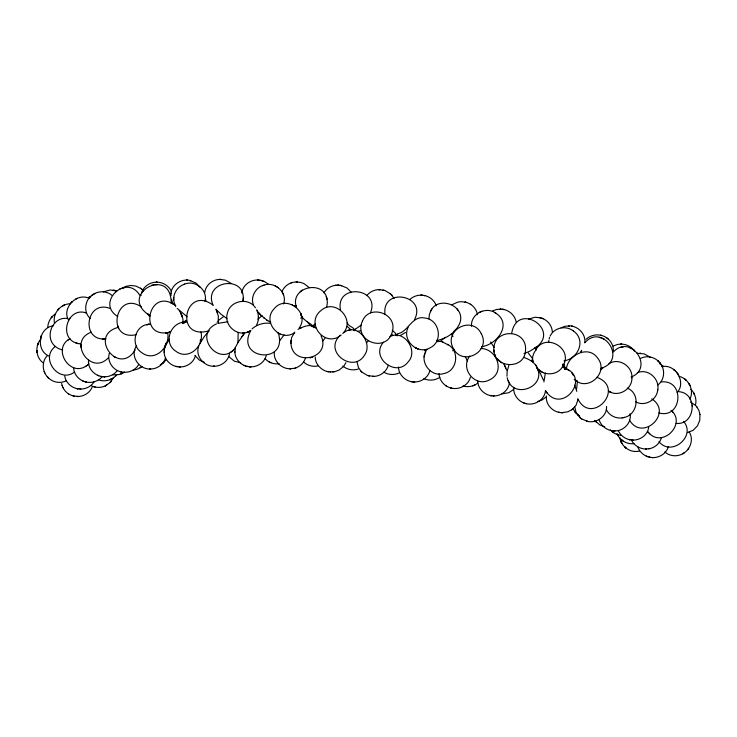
<?xml version="1.0" encoding="UTF-8"?>
<svg xmlns="http://www.w3.org/2000/svg" width="737" height="737" viewBox="0 0 737 737"><rect width="100%" height="100%" fill="white"/><g stroke="black" fill="none" stroke-linecap="round" stroke-linejoin="round"><path stroke-width="1.11" d="M200.943 331.843C204.554 346.114 188.525 361.019 175.673 351.125C162.324 342.18 171.095 320.899 186.636 322.087M175.627 306.27L173.969 301.986L173.72 299.148M173.729 298.439C173.803 292.386 177.995 286.757 183.559 284.51M173.711 300.226L173.739 297.407M427.073 349.356C418.192 360.301 430.095 377.574 443.481 373.659C457.53 371.301 460.192 350.416 447.405 344.326L448.16 344.879L441.804 341.572L436.903 341.323M695.59 404.373C696.76 399.961 695.028 393.014 690.901 389.348M256.421 325.247C259.157 320.558 258.963 314.515 256.669 309.697M321.01 335.694C332.037 359.103 291.216 367.634 290.931 342.447M290.958 341.535L291.714 337.325L294.818 332.129M428.906 318.854L429.376 314.441L431.071 310.415M258.392 317.067L258.401 316.505M290.903 343.534L290.986 340.402M312.921 325.846C314.846 325.653 311.161 326.169 313.354 325.561M108.201 357.97C90.559 376.266 67.15 340.918 91.37 332.157M167.76 333.225C170.044 347.339 154.706 362.641 141.67 352.599C129.905 345.1 134.862 324.777 149.123 324.243L146.7 324.851L150.062 323.976M258.309 319.72L258.365 317.767M493.864 350.084C492.758 327.698 528.226 328.306 525.444 351.171C524.099 369.992 494.159 368.343 493.864 350.084L494.048 352.019M81.042 347.376L81.079 346.289M81.079 345.865L81.125 344.64M576.583 389.035L577.366 382.052M195.379 355.879C193.26 364.032 183.835 368.684 175.94 366.4L176.935 366.621C169.952 365.405 163.983 359.011 164.13 351.779M164.204 350.315L165.162 346.224L168.57 340.245M170.901 295.021L170.883 295.482C170.21 285.283 181.468 277.831 190.8 280.677L189.805 280.456L195.968 283.036L200.335 287.522M170.975 293.556L170.993 293.086M88.551 360.052C87.381 369.173 95.985 377.233 104.866 376.791L103.853 376.782C108.864 377.077 113.913 374.838 117.091 370.969M164.111 352.24L164.222 349.854M234.919 352.212L235.333 347.928M274.357 351.789C273.068 361.093 281.856 369.384 290.94 368.776L289.807 368.758L294.21 368.334M513.818 387.266C512.86 394.995 518.977 402.374 526.494 403.692L525.417 403.452C534.104 406.133 544.588 400.117 545.454 390.767M546.403 395.962C545.233 405.083 553.837 413.135 562.718 412.692L561.705 412.683L567.877 411.799L572.087 409.551M584.791 342.622C585.961 333.502 577.357 325.45 568.476 325.892L569.489 325.901L565.104 326.279L561.106 327.744M606.569 406.446C607.113 416.626 595.892 424.051 586.541 421.149L587.573 421.389L581.41 418.782M218.336 322.566L218.355 323.156M436.755 340.909L437.271 340.347M631.904 377.906C632.871 366.372 618.822 357.205 608.937 363.719M47.822 327.164C47.73 322.751 50.862 316.551 55.515 313.888M631.913 377.768C632.42 389.274 618.26 397.759 608.569 391.126L611.176 392.48L608.32 390.951M355.538 330.535L355.188 329.264L355.179 329.992M543.906 381.932L545.371 373.023M657.763 389.781C659.845 378.846 647.924 368.104 637.367 372.729M205.052 301.442C208.009 289.908 195.075 279.673 184.453 284.169M141.053 295.546L141.099 295.086M243.302 298.163L243.026 300.936C246.941 274.33 202.933 280.327 212.873 304.805M511.745 333.032C517.356 300.668 562.571 330.664 534.5 348.417L536.739 346.841L529.82 351.217L523.961 353.64M438.294 341.581C438.248 340.393 439.123 339.72 439.409 339.868C448.253 337.666 457.078 330.968 460.155 322.216C465.148 304.925 437.52 295.159 430.344 311.594M548.558 342.456L548.862 340.476M354.829 329.964L355.197 329.78M635.552 401.739C644.322 406.888 656.335 400.449 657.634 390.601M613.175 352.065C614.474 344.197 608.182 336.551 600.544 335.243L601.576 335.473C596.187 333.972 590.061 335.418 586.026 339.333M657.524 391.236L657.828 389.403M200.206 341.286L200.519 339.407M395.843 334.497L395.732 333.446L392.305 330.369M182.417 323.193L182.407 322.345L183.697 322.585M218.216 321.673L218.336 316.007L215.996 309.199L216.908 311.447M109.334 353.235C106.801 361.563 113.222 370.582 121.596 371.945L120.555 371.715C127.206 373.622 134.954 370.812 138.556 364.833M204.775 292.405C205.66 284.675 213.343 278.936 220.953 279.434L219.866 279.415L225.384 280.161L231.289 283.478M229.557 353.235C228.673 360.973 220.989 366.713 213.38 366.215L214.467 366.225C204.103 367.008 194.642 355.814 198.852 345.81M509.46 382.678C508.65 390.582 500.847 396.478 493.081 395.898L494.048 395.916C485.83 396.239 477.852 389.44 477.723 381.038M578.02 399.39L576.058 405.276L571.737 409.836M648.726 427.11C647.722 436.249 637.45 442.053 628.928 439.528L629.914 439.749C624.985 438.856 620.6 435.493 618.426 430.979M241.745 293.059C242.749 283.938 252.948 278.079 261.488 280.557L260.539 280.346L264.703 281.718L268.25 284.067M424.143 356.883L424.834 353.649L424.567 354.875M395.493 334.967L395.797 334.395M283.625 303.92C287.706 292.423 274.744 281.083 263.735 285.21M53.552 325.772C38.564 327.366 35.21 350.637 49.315 356.238M312.313 326.178C313.354 324.087 315.058 327.707 312.193 326.454M353.778 329.78C355.087 327.477 348.113 326.694 347.201 322.723M581.134 352.111L581.604 350.278M312.12 326.104L312.322 325.754M326.712 306.951L327.403 302.281L326.703 297.969M395.428 334.902L395.833 334.589M549.148 339.029L549.618 337.362M41.18 336.201L40.719 337.721M182.629 323.506C184.066 318.974 181.44 314.303 179.257 310.47M565.694 368.859L566.071 368.279M508.908 365.064L507.139 371.549L506.982 376.238M531.884 360.236L531.828 360.946M531.847 360.54L532.547 359.849M563.575 364.778C572.769 347.394 544.477 332.571 535.652 350.232L536.361 349.246L534.085 352.737L532.639 356.699L532.704 361.876M141.467 293.197C143.282 286.371 150.366 281.755 157.303 282.188L156.253 282.17C162.508 281.93 168.736 285.597 171.399 291.29M165.466 357.952C163.651 364.778 156.566 369.394 149.62 368.961L150.67 368.979C139.09 369.91 129.482 355.787 136.548 345.773M266.195 355.713C264.086 363.848 254.726 368.574 246.812 366.317L247.77 366.538C240.769 365.331 234.845 358.983 234.882 351.752M305.597 357.611C304.114 363.092 299.323 367.33 293.805 368.445M388.307 365.183C386.529 372.028 379.537 376.791 372.553 376.395L374.028 376.414M429.864 370.693C427.865 378.846 418.57 383.645 410.656 381.48L412.269 381.803M470.418 377.197C468.391 385.589 458.69 390.37 450.648 387.892L451.763 388.15C444.881 386.907 439.188 380.661 439.04 373.585M661.329 437.925C659.79 443.573 654.668 447.903 648.928 448.787M668.422 446.438C666.312 454.572 656.953 459.298 649.048 457.051L649.997 457.262C644.442 456.267 639.513 452.14 637.772 446.742M353.668 329.808L354.147 329.43M355.17 329.356L361.277 325.017M362.466 321.065C353.069 341.093 386.308 353.64 392.268 331.963C397.971 313.225 369.292 304.012 362.641 320.761M408.197 327.164C401.398 340.208 417.824 355.464 430.325 347.689C443.6 341.305 439.436 319.314 424.825 318.034C412.14 315.04 408.169 331.816 398.183 333.585C396.755 333.603 397.565 334.662 397.013 335.74M370.49 312.746C380.633 287.587 335.538 283.174 340.42 309.733M687.428 432.619L693.13 430.316L697.488 425.82L699.791 420.21L699.975 414.406M566.495 367.431L566.329 368.122M689.85 399.141C694.494 390.343 688.69 378.634 679.173 376.367M217.056 322.695L217.047 322.917M92.189 387.036C89.85 392.987 83.419 396.801 77.109 396.488L78.601 396.506M564.404 368.915L565.859 368.307M414.434 319.72C427.478 295.122 381.702 286.573 384.963 314.192M282.114 291.308C284.593 285.431 290.958 281.635 297.278 281.985L296.145 281.967L300.678 282.428L304.068 283.644L309.291 287.697M345.957 362.622L343.718 366.326L339.204 370.02L334.819 371.651L330.471 371.973M536.545 367.901C543.316 376.202 557.964 375.934 562.976 365.957M562.607 366.685L563.888 364.17M113.59 377.427L109.979 382.669L105.17 385.958L106.773 385.119C102.157 387.911 96.123 388.215 91.333 385.681M86.183 312.921C67.426 306.38 57.993 338.08 76.952 343.249M469.819 355.989C459.741 368.537 474.978 387.726 489.35 379.96C505.674 372.655 497.217 348.831 480.966 348.454M677.146 392.443C686.497 382.89 675.82 363.544 661.854 366.658M299.176 327.947C310.609 312.571 285.845 293.75 274.072 308.858C261.58 321.627 280.051 342.871 294.496 332.673M182.454 323.11L184.167 322.963M184.462 322.742L186.028 320.687M355.289 329.66L354.948 329.411M550.161 336.044C553.948 327.772 565.39 325.284 572.64 330.443M580.774 351.936L581.585 350.563M237.987 342.465L244.702 332.977L241.404 337.095M431.209 310.194L431.91 309.043M234.384 349.135L237.94 342.733L238.189 332.387M199.635 344.096L204.167 336.754L209.244 330.72M353.603 330.554L355.28 330.489M135.147 349.992C118.657 376.929 87.565 335.095 118.464 327.329M313.953 327.652C311.309 323.027 301.977 327.127 297.997 329.384M338.421 337.159C325.035 353.511 353.907 373.106 364.529 355.142C373.346 343.23 357.574 322.391 344.262 332.304M323.976 292.819C327.412 286.776 335.132 283.902 341.765 285.689L340.116 285.348M664.848 451.947C669.942 456.691 678.215 456.949 683.881 453.071L682.738 453.771C690.357 449.865 694.014 439.28 689.187 431.891M279.443 341.065L284.077 334.93M70.006 318.015L68.652 319.987M94.235 381.674C91.277 386.52 85.51 389.357 79.882 389.016L80.849 389.035L76.777 388.574L77.606 388.758C71.249 387.69 65.75 382.503 64.709 376.073M313.759 327.633L313.566 326.786M687.75 449.598L688.726 448.243M250.856 330.397C234.569 359.84 288.738 365.294 278.181 332.599M166.23 359.674L163.725 362.447L160.242 364.824M312.387 325.726C311.64 323.755 302.981 320.337 301.193 315.399M383.526 342.161C369.808 357.436 396.432 378.164 408.316 361.674C418.828 350.471 403.526 328.868 389.836 336.698M342.76 333.511C356.257 320.217 335.353 297.794 321.129 310.415C304.593 323.276 325.257 348.5 341.176 335.031M41.152 338.771C34.897 345.349 35.551 357.03 42.82 362.604M322.714 341.028L325.035 338.163M112.135 295.491C107.27 291.17 99.698 290.627 94.115 293.87L94.907 293.455L91.462 295.684L92.189 295.113C84.663 300.263 83.207 312.46 90.365 318.559M327.127 299.296C323.46 278.973 289.475 287.255 296.385 306.997M98.426 379.795C104.847 382.31 112.706 380.016 116.888 374.571M115.838 375.787L116.934 374.534M584.763 342.788C602.746 322.391 628.099 360.282 600.959 368.343M436.783 341.553L438.478 341.59L438.533 340.798M262.096 315.528L258.171 319.13M300.751 318.264L302.262 316.634M366.731 342.604L368.242 340.964M445.277 337.26L440.873 340.807M89.37 297.757L90.596 296.44M102.213 376.625C98.242 381.517 91.305 383.562 85.28 381.83L86.358 382.07C79.495 380.836 73.755 374.636 73.599 367.57M367.017 295.297C370.131 291.548 375.059 289.392 379.923 289.623L378.44 289.604M234.025 349.513L232.044 351.217M235.296 348.168C219.073 368.233 192.339 334.616 216.411 323.948M339.554 335.897L340.208 335.206M455.816 329.55L456.581 328.803M513.56 389.468L508.834 392.701L501.998 393.871M600.415 370.14L603.317 367.496M47.573 355.409C41.143 361.462 42.202 372.609 48.697 378.182L47.288 376.764M455.236 330.093L453.495 331.779M613.709 351.577C630.992 333.907 654.659 367.901 631.075 377.077M139.634 295.067C126.267 273.178 95.248 302.87 117.791 316.551M69.324 339.213L70.079 338.725C51.774 347.919 69.25 377.197 86.091 366.114M85.345 366.602L88.993 363.894M545.758 397.206L542.1 399.97L537.844 401.481M62.682 349.983L58.472 348.61L55.349 346.473C39.448 358.145 59.08 384.152 74.594 371.955M252.072 328.886C256.927 324.473 263.993 322.391 270.479 323.377M657.68 385.046C664.783 380.089 665.493 369.099 659.855 362.788L660.435 363.516L657.607 360.531L658.279 361.121C653.618 356.662 646.128 355.409 640.379 358.458M300.18 291.778L301.286 290.875M301.322 290.839L302.299 290.037M409.873 299.443C413.844 295.758 419.703 294.266 424.945 295.638L424.079 295.436C429.607 296.412 434.59 300.447 436.313 305.846M452.656 350.775L454.416 349.356M495.688 354.912L494.785 355.658M185.632 320.374L184.093 322.364M223.587 316.56L218.511 320.411L217.894 321.664M115.469 291.76L116.778 290.728M163.725 362.447L162.416 363.479M312.193 326.537L312.995 326.27L316.155 328.26M141.329 366.98L142.057 366.409M532.317 359.592L532.39 360.034M182.647 322.502L182.942 321.516M477.806 383.056C473.78 386.409 468.05 387.524 463.057 385.939M133.065 370.25L137.57 369.126L141.467 366.897M405.571 332.461L400.403 335.436M230.543 352.249L231.584 351.531M451.919 304.768L457.944 302.059L461.528 301.682L466.042 302.308L464.927 302.05C471.164 303.202 476.452 308.388 477.465 314.69M124.599 372.019L119.108 374.58L112.881 374.94M495.292 312.81C485.526 306.168 470.234 314.248 471.569 326.399M93.461 294.238L92.798 294.671M140.067 367.855L140.73 367.422M67.795 340.218L68.559 339.72M86.865 365.607L87.629 365.11M121.909 288.351L125.769 286.38L131.094 285.449L135.949 286.113L140.721 288.416M315.565 323.709L313.778 324.888L313.87 325.772M439.897 377.252C435.272 380.504 428.962 381.029 423.83 378.652M89.389 298.411C76.537 292.11 61.613 308.398 68.458 319.886M300.751 327.983L300.226 328.232L301.193 327.781M121.43 373.797L122.941 373.069M75.487 299.231L77.459 298.328M66.505 380.614C60.443 384.041 52.336 382.337 47.748 377.243L48.145 377.666M120.859 374.018L122.572 373.244M249.263 331.374C237.931 337.712 223.431 325.441 227.383 313.197C229.99 300.576 248.507 296.965 255.472 307.836M399.362 372.858C394.488 375.262 388.371 375.022 383.756 372.111M264.076 285.09C255.896 287.144 250.396 296.486 253.252 304.574M88.44 297.444L90.66 296.495M103.263 291.834L110.264 289.973L116.732 291.023M492.602 310.922L496.591 309.485L500.967 309.125L499.999 309.107C507.553 308.849 514.951 314.487 516.14 322.069M528.567 319.057L535.09 317.242L540.636 317.822L539.558 317.573C546.421 318.808 552.16 325.008 552.317 332.074M613.248 345.985L617.698 344.4L621.641 344.115L620.591 344.096C626.008 343.921 631.48 346.583 634.511 351.107M479.188 312.396L480.45 311.843M480.662 311.751L481.814 311.244M472.804 385.866L473.955 385.359M474.158 385.267L475.42 384.714M119.634 289.051L120.951 288.536M313.658 327.164L313.99 325.92M183.449 284.556L184.609 284.104M437.133 340.383L437.327 339.61M396.93 335.538L397.39 335.022L396.847 334.432M533.238 361.121L532.022 361.112L532.436 361.489M564.035 360.872C578.379 358.624 586.357 340.098 573.423 330.987M262.344 285.689L262.934 285.486M623.594 417.575C637.735 415.355 641.07 393.558 627.307 388.141M358.21 369.071C353.041 370.812 347.044 369.606 342.871 366.123M208.295 331.024C173.435 340.218 185.116 283.902 213.315 305.376M309.964 357.952L310.682 357.749M171.159 303.377C171.61 264.73 116.824 294.699 149.685 315.519M311.871 357.408L312.709 357.169M291.051 282.934L291.576 282.787M295.509 367.956L296.044 367.809M218.078 323.359L227.954 321.756M170.376 332.028C136.686 340.485 148.552 284.979 175.857 305.864M351.052 329.808L348.573 330.333M481.464 346.749C497.328 344.63 513.145 323.488 494.978 312.617M136.032 334.745C105.207 341.139 115.433 289.521 141.393 306.914M360.568 330.756L358.081 331.282M606.293 409.468C609.149 415.732 616.629 419.27 623.29 417.639M622.129 417.888L624.543 417.372M153.655 284.841L151.665 285.256M354.709 330.554L355.529 330.185L355.151 329.55M183.163 322.511L183.697 323.211M124.654 287.651L122.425 288.066M637.33 451.394L639.532 451.035M623.253 346.98L620.711 347.422M649.481 448.704L645.511 449.008L646.607 449.017C640.342 449.294 634.087 445.664 631.388 439.961M317.73 366.003C312.681 366.989 307.154 365.488 303.46 361.867M336.33 285.219L334.764 285.431M332.728 371.955L334.294 371.743M637.597 353.373L644.129 353.88L650.495 357.344M242.574 332.995L243.836 332.857M70.31 303.782C60.526 303.755 52.143 313.778 54.584 323.414M279.139 363.774C273.989 364.456 268.517 362.567 265.09 358.615M633.986 443.637C626.994 444.595 619.771 440.321 617.072 433.835L618.002 435.641M619.845 437.778C621.07 445.259 627.933 451.477 635.598 451.468M661.209 381.913C685.373 379.288 682.186 419.602 658.731 412.877M635.358 451.486L637.588 451.385M78.315 396.497L73.046 395.889L74.161 396.147C69.25 395.198 64.792 391.826 62.783 387.22M378.744 289.613L384.99 290.544L390.555 293.879M373.723 376.414L367.487 375.483L361.922 372.148M102.397 338.956L105.907 338.909C80.075 341.59 85.934 299.268 109.97 308.398M157.045 284.703L154.595 284.731M676.096 423.416C695.719 425.387 698.206 392.775 678.574 391.669M421.638 295.159L420.873 295.159L422.55 295.215M413.964 381.95L414.728 381.95L413.052 381.895M258.263 280.06L257.425 280.042L259.019 280.106M250.046 366.823L250.884 366.833L249.281 366.768M652.273 457.548L653.111 457.557L651.508 457.502M330.591 371.982L327.283 371.485L328.932 371.826M240.64 362.724L234.283 361.148L228.636 356.432M67.767 318.55C52.834 315.768 43.87 337.141 55.349 346.473M313.465 325.828L312.958 325.809L313.63 325.911M76.003 342.972L80.471 343.958M604.764 426.806L599.872 425.009L594.63 420.357L595.21 421.085M341.028 285.505L347.035 288.001L351.438 292.451M328.029 371.669C321.793 370.702 315.021 364.198 315.243 356.966M621.024 435.512L615.063 433.697L610.328 429.92M411.393 381.655C404.954 380.651 398.422 374.221 398.496 367.008M113.166 290.12L114.705 290.433L113.922 290.249M101.577 376.533L100.794 376.349L102.332 376.662M502.496 309.254L504.071 309.568L503.242 309.383M491.551 395.769L489.976 395.456L490.805 395.64M77.514 388.74L78.352 388.887M382.872 289.982L384.318 290.304M368.159 375.713L369.606 376.045M565.463 368.832C564.109 368.251 565.749 364.99 562.718 364.17M601.558 338.007L599.19 337.408M566.338 368.693L564.929 368.564L565.638 368.657M84.442 312.433L85.391 312.709M77.735 343.46L78.684 343.737M93.138 386.483L95.285 387.109M523.767 357.381C529.553 359.407 535.771 362.871 537.706 369.108M354.838 329.384L355.363 329.577M269.972 321.765L266.61 320.015M204.177 362.309L199.211 360.006L194.918 355.381M354.414 330.572L353.659 330.084M441.804 341.572L442.882 341.968M262.575 280.852L264.251 281.516M646.275 456.092L647.961 456.756M244.048 365.368L245.734 366.022M415.806 348.039L418.1 348.951L415.336 347.836M97.45 375.234L98.767 375.759M541.649 318.117L543.353 318.799M522.699 402.466L524.403 403.148M82.562 380.845L84.267 381.526M437.704 341.636L436.792 341.001M632.088 348.822L630.015 347.892M563.013 367.321C592.963 376.81 561.778 415.861 545.638 390.914L546.458 392.102M602.451 338.338L603.4 338.79M603.566 338.873L604.285 339.213M690.495 402.015L695.627 405.488M113.627 356.468L114.511 356.892M114.788 357.021L115.856 357.537M596.924 377.316C626.349 388.427 591.323 426.345 577.725 398.699M391.633 334.847L392.766 335.418L391.937 334.994M270.737 321.977L269.208 321.452M267.632 320.659L261.018 315.362L257.084 310.848M291.88 304.492L292.451 304.777M293.962 305.56L294.551 305.855M277.379 332.663L277.969 332.967M279.48 333.741L280.051 334.027M274.754 285.606L278.383 287.752M268.452 361.498L270.903 362.751M540.672 371.218L543.326 372.673M659.873 363.912L663.42 366.271M470.289 304.178L470.768 304.455M445.922 385.746L446.401 386.022M68.32 393.742L68.79 394.019M569.332 370.72L566.974 369.32M396.819 335.215L397.28 335.759M574.206 379.288C587.61 392.637 609.6 372.425 597.532 357.961C588.237 344.548 567.131 355.363 566.357 369.44M496.001 313.271L496.535 313.603M227.088 318.67L221.045 314.275L216.798 310.084M572.99 408.805L575.837 413.116L579.724 416.276M533.192 361.517L532.602 360.697M187.161 316.753L177.193 308.444M572.502 330.342L573.533 331.06M651.72 398.874C673.609 412.784 642.461 442.209 629.509 420.118M633.405 349.624L634.566 350.434M577.882 415.014L579.042 415.834M350.655 329.503L347.155 326.436M608.255 339.038L606.348 337.583M574.777 406.944L576.113 412.563L580.277 417.907M497.668 359.232L501.786 362.788M263.689 317.785L264.353 318.292M141.863 289.282L143.66 290.986M579.853 417.593L581.76 419.049M140.38 288.149L142.278 289.604M150.247 315.906L147.64 313.907L149.086 315.021M675.166 370.72L673.461 369.375M611.692 431.329L613.396 432.665M531.865 360.918L532.243 361.526M649.131 433.227C662.895 447.967 686.773 423.618 671.131 410.371L671.748 411.025M673.867 369.661L674.852 370.462M612.005 431.587L612.991 432.389M391.577 294.92L394.074 298.54M356.938 361.425L358.394 367.487L360.89 371.107M497.549 359.112L499.4 360.964M390.242 293.566L391.946 295.279M360.522 370.748L362.236 372.461M310.065 325.21L307.136 321.71M659.375 362.208L658.832 361.637M595.689 421.656L596.233 422.227M672.374 411.707L673.001 412.361M648.496 432.555L647.878 431.891L649.748 433.881M658.979 441.62C671.131 457.124 696.437 436.442 683.641 421.444M258.89 313.022L261.018 315.362M696.732 406.76L698.897 410.417L699.984 414.434M507.176 377.685C512.151 400.504 547.812 386.999 536.637 366.694M695.415 405.249L696.916 406.971M677.11 372.839L676.529 372.121M636.952 352.737L637.468 353.382M574.989 412.075L575.496 412.72M528.254 353.023L532.593 358.606M494.131 347.376L490.621 341.977M456.654 308.444L458.303 310.627M562.497 364.345L564.837 369.145M531.93 361.066L532.077 361.471M571.811 373.051L572.612 374.221M572.778 374.442L573.589 375.63M546.614 392.324L547.425 393.494M481.27 333.658C472.048 314.994 443.278 330.158 453.255 348.297C462.44 366.943 491.293 351.706 481.279 333.686M148.109 314.275L149.261 316.136M535.725 365.101L536.379 366.243M508.143 380.697L508.797 381.849M509.064 382.3L509.709 383.443M538.332 369.209L543.39 380.08M451.385 333.575L453.006 336.496M693.683 392.895L694.494 394.498L694.208 393.899M117.469 325.468L117.984 326.537M118.141 326.86L118.721 328.048M465.305 356.625L467.378 361.029M424.779 350.103L425.728 352.139M505.858 368.076L503.97 364.014L506.715 370.195M282.326 292.138L282.851 293.298M283.008 293.639L283.542 294.837M217.12 311.972L217.572 313.068M44.174 371.402L44.8 372.959M61.622 383.507L62.249 385.847M599.163 419.97C601.245 426.631 608.108 431.191 615.027 430.905L613.967 430.887C623.041 431.661 631.987 423.038 630.043 413.789M62.074 385.396L62.949 387.644M574.611 385.138L576.813 391.375M537.863 369.615L538.259 370.858M326.205 296.44L326.62 297.72M295.933 305.597L296.357 306.914M173.02 304.169L171.481 299.259M205.31 298.577L205.982 300.705M169.022 339.232L169.215 340.383M169.317 341.019L169.482 342.023M692.347 406.234L692.227 405.157M166.046 343.249L164.618 347.486L166.046 343.249M41.41 335.593L40.867 337.251L41.419 335.575M37.909 344.115L37.421 345.579L38.075 343.663L37.909 344.115M57.762 310.047L58.813 308.831L57.762 310.047M51.627 317.297L51.203 317.813L52.382 316.449L51.627 317.297M111.48 380.965L110.31 382.328L111.48 380.965M71.471 302.345L70.992 302.843L72.171 301.608L71.471 302.345M249.861 331.07L247.135 332.341L249.861 331.07M64.294 305.1L62.838 305.781L64.294 305.1M111.812 378.827L109.97 379.684L111.812 378.827M169.786 332.157L165.834 333.106L169.786 332.157M187.539 280.161L186.737 280.152L187.539 280.161M179.238 366.915L179.994 366.925L179.238 366.915M640.508 353.29L639.716 353.281L640.471 353.29M632.226 440.044L632.982 440.053L632.226 440.044M338.458 285.191L337.693 285.191L338.458 285.191M565.334 368.786L564.763 368.611L565.334 368.786M572.548 326.334L571.801 326.159L572.548 326.334M559.392 412.425L558.646 412.259L559.392 412.425M577.366 381.25L575.275 379.933L577.366 381.25M539.991 370.693L538.065 369.292L539.991 370.693M684.719 379.058L685.972 380.062L684.719 379.058M622.793 440.818L621.199 439.547L622.793 440.818M626.026 448.05L624.654 446.852L625.971 448.022M678.344 374.682L677.828 373.806L678.694 375.28L678.344 374.682M621.881 443.305L621.07 441.758L621.881 443.305M689.906 385.396L689.169 383.977L689.906 385.396M181.569 314.939L181.044 313.566L182.407 317.168L181.569 314.939M301.018 314.303L300.797 313.538L301.617 316.551L301.018 314.303M37.043 352.526L36.85 350.536L37.043 352.526"/></g></svg>
